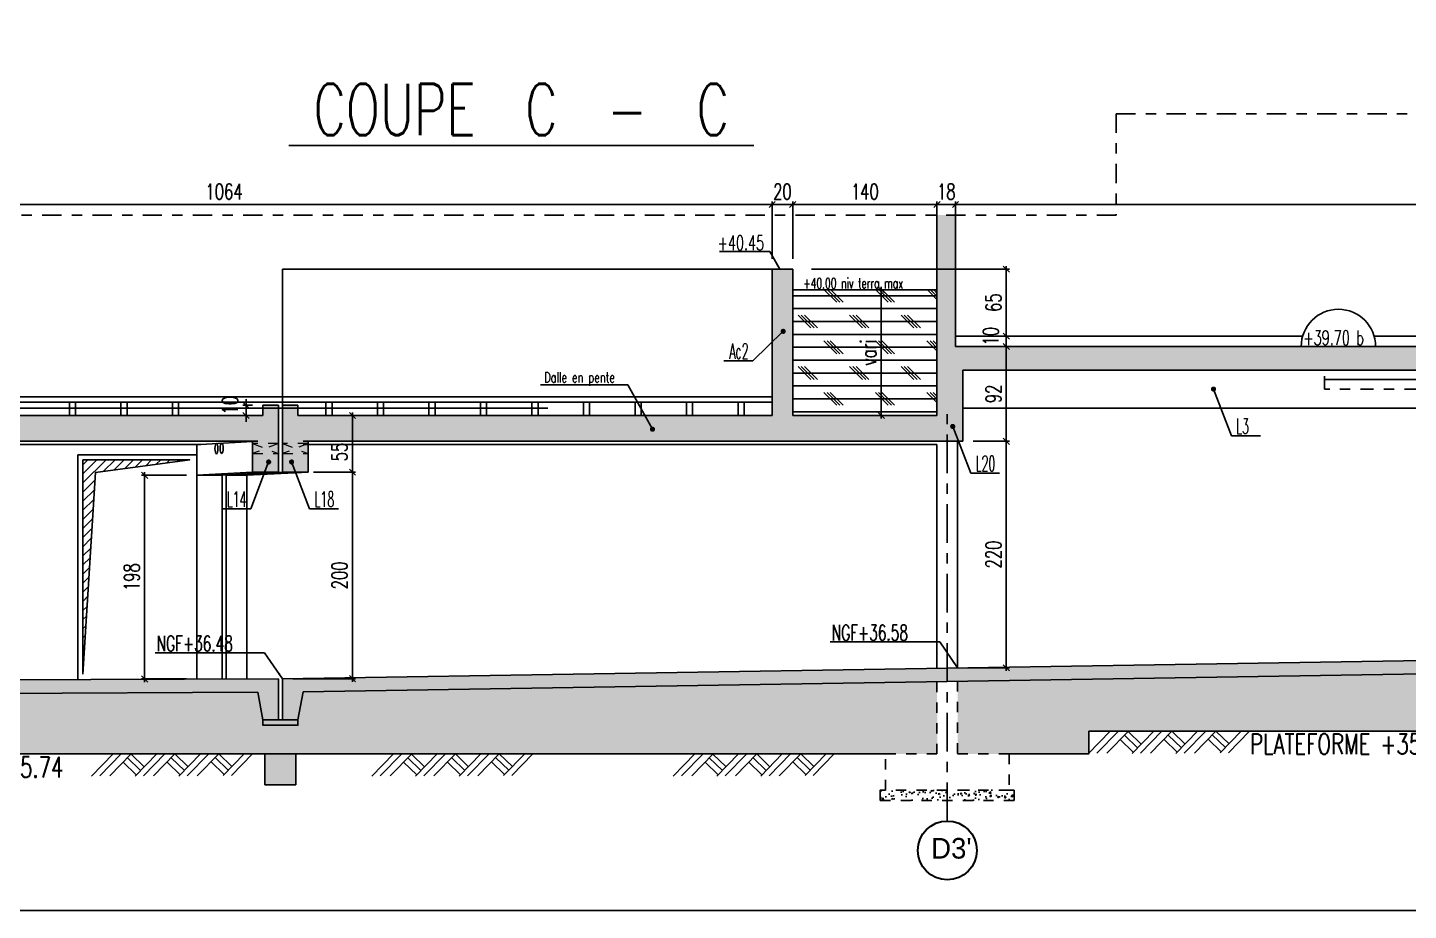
# Model space of a CAD drawing. Extents: x 308 to 787, y -199 to -146.
# Drawn here: x 344.21 to 357.61, y -198.96 to -190.4 of the extents above; entities that cross this region are included whole.
import ezdxf

# ---------------------------------------------------------------- set-up
doc = ezdxf.new("R2010")
doc.units = 0
doc.header["$LTSCALE"] = 0.5
doc.header["$MEASUREMENT"] = 0
for name, pattern in [('AXES', [2, 1.25, -0.25, 0.25, -0.25]), ('AXES2', [1.125, 0.75, -0.125, 0.125, -0.125]), ('CACHE', [0.375, 0.25, -0.125]), ('DISCONTINU', [0.75, 0.5, -0.25]), ('DISCONTINU2', [0.375, 0.25, -0.125])]:
    doc.linetypes.add(name, pattern=pattern)
doc.layers.get('DEFPOINTS').update_dxf_attribs({"linetype": 'CONTINUOUS'})
doc.layers.add('00 - RESERVATIONS SPEC Plombier', color=90, linetype='CONTINUOUS', lineweight=20)
for name, color, linetype in [('_ SERTI RESERVATION', 210, 'CACHE'), ('A05-AXES', 13, 'AXES2'), ('A19-COTATIONS', 146, 'CONTINUOUS'), ('AXES', 6, 'AXES2'), ('CADRE-CART', 7, 'CONTINUOUS'), ('COTATION', 7, 'CONTINUOUS'), ('HABILLAGE', 7, 'CONTINUOUS'), ('MURS', 3, 'CONTINUOUS'), ('POCHAGE', 254, 'CONTINUOUS'), ('RDC', 7, 'DISCONTINU2'), ('REPERAGE', 4, 'CONTINUOUS'), ('REPERE-POUT', 4, 'CONTINUOUS'), ('Texte', 7, 'CONTINUOUS')]:
    doc.layers.add(name, color=color, linetype=linetype)
doc.styles.add('CGotH', font='GOTHIC.TTF')
doc.styles.add('ROMANS8', font='romans.shx', dxfattribs={"width": 0.7})
doc.styles.get("Standard").update_dxf_attribs({"font": 'txt.shx'})
doc.linetypes.add('ISOLATION', pattern='A,0.0001,-0.1,[134,ltypeshp.shx,S=0.1,R=0,X=-0.1,Y=0],-0.2,[134,ltypeshp.shx,S=0.1,R=180,X=0.1,Y=0],-0.1', length=0.4001)
doc.dimstyles.new('COT50 cm', dxfattribs={"dimtxt": 0.15, "dimasz": 0.06, "dimexe": 0.03, "dimexo": 0.1, "dimgap": 0.05, "dimtad": 1, "dimdec": 0, "dimlfac": 100, "dimzin": 0, "dimdsep": 46, "dimtxsty": 'ROMANS8', "dimblk1": 'OBLIQUE', "dimblk2": 'OBLIQUE', "dimsah": 1, "dimcen": 0.03, "dimdle": 0.03, "dimclrt": 1, "dimadec": 0, "dimazin": 0, "dimtfac": 1, "dimtdec": 0, "dimtmove": 0, "dimatfit": 3, "dimfxl": 0, "dimtolj": 1, "dimtzin": 0, "dimlwd": -1, "dimlwe": -1, "dimarcsym": 0})

# ---------------------------------------------------------------- blocks, each defined once
blk = doc.blocks.new('_Oblique')
at = {"layer": 'COTATION', "color": 0, "lineweight": -2}
blk.add_line((-0.5, -0.5), (0.5, 0.5), dxfattribs=at)
blk = doc.blocks.new('*D849')
at = {"layer": 'COTATION', "color": 0, "transparency": 16777216}
for p, q in [((346.393, -194.062), (346.299, -194.062)), ((346.329, -194.062), (346.329, -194.002)), ((346.329, -194.162), (346.329, -194.062)), ((346.393, -194.162), (346.299, -194.162)), ((346.329, -194.162), (346.329, -194.222))]:
    blk.add_line(p, q, dxfattribs=at)
at = {"layer": 'DEFPOINTS', "color": 0, "transparency": 16777216}
for p in [(346.329, -194.062), (346.493, -194.062), (346.493, -194.162)]:
    blk.add_point(p, dxfattribs=at)
at = {"layer": 'COTATION', "color": 0, "transparency": 16777216, "xscale": 0.06, "yscale": 0.06, "zscale": 0.06}
for p, rotation in [((346.329, -194.062), 270), ((346.329, -194.162), 90)]:
    blk.add_blockref('_Oblique', p, dxfattribs=dict(at, rotation=rotation))
at = {"layer": 'COTATION', "color": 1, "transparency": 16777216, "insert": (346.174, -194.062), "char_height": 0.15, "attachment_point": 5, "rotation": 90, "style": 'ROMANS8'}
blk.add_mtext('\\A1;10', dxfattribs=at)
blk = doc.blocks.new('*D878')
at = {"layer": 'COTATION', "color": 0, "transparency": 16777216}
for p, q in [((340.766, -192.114), (351.466, -192.114)), ((340.796, -192.892), (340.796, -192.084)), ((351.436, -192.642), (351.436, -192.084))]:
    blk.add_line(p, q, dxfattribs=at)
at = {"layer": 'DEFPOINTS', "color": 0, "transparency": 16777216}
for p in [(351.436, -192.114), (351.436, -192.742), (340.796, -192.992)]:
    blk.add_point(p, dxfattribs=at)
at = {"layer": 'COTATION', "color": 0, "transparency": 16777216, "xscale": 0.06, "yscale": 0.06, "zscale": 0.06, "rotation": 180}
blk.add_blockref('_Oblique', (340.796, -192.114), dxfattribs=at)
at = {"layer": 'COTATION', "color": 0, "transparency": 16777216, "xscale": 0.06, "yscale": 0.06, "zscale": 0.06}
blk.add_blockref('_Oblique', (351.436, -192.114), dxfattribs=at)
at = {"layer": 'COTATION', "color": 1, "transparency": 16777216, "insert": (346.116, -191.989), "char_height": 0.15, "attachment_point": 5, "style": 'ROMANS8'}
blk.add_mtext('\\A1;1064', dxfattribs=at)
blk = doc.blocks.new('*D879')
at = {"layer": 'COTATION', "color": 0, "transparency": 16777216}
for p, q in [((351.406, -192.114), (351.666, -192.114)), ((351.436, -192.642), (351.436, -192.084)), ((351.636, -192.642), (351.636, -192.084))]:
    blk.add_line(p, q, dxfattribs=at)
at = {"layer": 'DEFPOINTS', "color": 0, "transparency": 16777216}
for p in [(351.636, -192.114), (351.436, -192.742), (351.636, -192.742)]:
    blk.add_point(p, dxfattribs=at)
at = {"layer": 'COTATION', "color": 0, "transparency": 16777216, "xscale": 0.06, "yscale": 0.06, "zscale": 0.06, "rotation": 180}
blk.add_blockref('_Oblique', (351.436, -192.114), dxfattribs=at)
at = {"layer": 'COTATION', "color": 0, "transparency": 16777216, "xscale": 0.06, "yscale": 0.06, "zscale": 0.06}
blk.add_blockref('_Oblique', (351.636, -192.114), dxfattribs=at)
at = {"layer": 'COTATION', "color": 1, "transparency": 16777216, "insert": (351.536, -191.989), "char_height": 0.15, "attachment_point": 5, "style": 'ROMANS8'}
blk.add_mtext('\\A1;20', dxfattribs=at)
blk = doc.blocks.new('*D880')
at = {"layer": 'COTATION', "color": 0, "transparency": 16777216}
for p, q in [((351.606, -192.114), (353.066, -192.114)), ((351.636, -192.642), (351.636, -192.084)), ((353.036, -192.269), (353.036, -192.084))]:
    blk.add_line(p, q, dxfattribs=at)
at = {"layer": 'DEFPOINTS', "color": 0, "transparency": 16777216}
for p in [(353.036, -192.114), (353.036, -192.369), (351.636, -192.742)]:
    blk.add_point(p, dxfattribs=at)
at = {"layer": 'COTATION', "color": 0, "transparency": 16777216, "xscale": 0.06, "yscale": 0.06, "zscale": 0.06, "rotation": 180}
blk.add_blockref('_Oblique', (351.636, -192.114), dxfattribs=at)
at = {"layer": 'COTATION', "color": 0, "transparency": 16777216, "xscale": 0.06, "yscale": 0.06, "zscale": 0.06}
blk.add_blockref('_Oblique', (353.036, -192.114), dxfattribs=at)
at = {"layer": 'COTATION', "color": 1, "transparency": 16777216, "insert": (352.336, -191.989), "char_height": 0.15, "attachment_point": 5, "style": 'ROMANS8'}
blk.add_mtext('\\A1;140', dxfattribs=at)
blk = doc.blocks.new('*D881')
at = {"layer": 'COTATION', "color": 0, "transparency": 16777216}
for p, q in [((353.006, -192.114), (353.246, -192.114)), ((353.036, -192.269), (353.036, -192.084)), ((353.216, -192.269), (353.216, -192.084))]:
    blk.add_line(p, q, dxfattribs=at)
at = {"layer": 'DEFPOINTS', "color": 0, "transparency": 16777216}
for p in [(353.216, -192.114), (353.036, -192.369), (353.216, -192.369)]:
    blk.add_point(p, dxfattribs=at)
at = {"layer": 'COTATION', "color": 0, "transparency": 16777216, "xscale": 0.06, "yscale": 0.06, "zscale": 0.06, "rotation": 180}
blk.add_blockref('_Oblique', (353.036, -192.114), dxfattribs=at)
at = {"layer": 'COTATION', "color": 0, "transparency": 16777216, "xscale": 0.06, "yscale": 0.06, "zscale": 0.06}
blk.add_blockref('_Oblique', (353.216, -192.114), dxfattribs=at)
at = {"layer": 'COTATION', "color": 1, "transparency": 16777216, "insert": (353.126, -191.989), "char_height": 0.15, "attachment_point": 5, "style": 'ROMANS8'}
blk.add_mtext('\\A1;18', dxfattribs=at)
blk = doc.blocks.new('*D882')
at = {"layer": 'COTATION', "color": 0, "transparency": 16777216}
for p, q in [((353.186, -192.114), (367.982, -192.114)), ((353.216, -192.269), (353.216, -192.084)), ((367.952, -192.179), (367.952, -192.084))]:
    blk.add_line(p, q, dxfattribs=at)
at = {"layer": 'DEFPOINTS', "color": 0, "transparency": 16777216}
for p in [(367.952, -192.114), (367.952, -192.279), (353.216, -192.369)]:
    blk.add_point(p, dxfattribs=at)
at = {"layer": 'COTATION', "color": 0, "transparency": 16777216, "xscale": 0.06, "yscale": 0.06, "zscale": 0.06, "rotation": 180}
blk.add_blockref('_Oblique', (353.216, -192.114), dxfattribs=at)
at = {"layer": 'COTATION', "color": 0, "transparency": 16777216, "xscale": 0.06, "yscale": 0.06, "zscale": 0.06}
blk.add_blockref('_Oblique', (367.952, -192.114), dxfattribs=at)
at = {"layer": 'COTATION', "color": 1, "transparency": 16777216, "insert": (360.584, -191.989), "char_height": 0.15, "attachment_point": 5, "style": 'ROMANS8'}
blk.add_mtext('\\A1;1474', dxfattribs=at)
blk = doc.blocks.new('*D903')
at = {"layer": 'COTATION', "color": 0, "transparency": 16777216}
for p, q in [((353.709, -193.422), (353.709, -192.712)), ((351.819, -192.742), (353.739, -192.742)), ((353.517, -193.392), (353.739, -193.392))]:
    blk.add_line(p, q, dxfattribs=at)
at = {"layer": 'DEFPOINTS', "color": 0, "transparency": 16777216}
for p in [(351.719, -192.742), (353.709, -192.742), (353.417, -193.392)]:
    blk.add_point(p, dxfattribs=at)
at = {"layer": 'COTATION', "color": 0, "transparency": 16777216, "xscale": 0.06, "yscale": 0.06, "zscale": 0.06}
for p, rotation in [((353.709, -192.742), 90), ((353.709, -193.392), 270)]:
    blk.add_blockref('_Oblique', p, dxfattribs=dict(at, rotation=rotation))
at = {"layer": 'COTATION', "color": 1, "transparency": 16777216, "insert": (353.584, -193.067), "char_height": 0.15, "attachment_point": 5, "rotation": 90, "style": 'ROMANS8'}
blk.add_mtext('\\A1;65', dxfattribs=at)
blk = doc.blocks.new('*D912')
at = {"layer": 'COTATION', "color": 0, "transparency": 16777216}
for p, q in [((352.486, -192.942), (352.525, -192.942)), ((352.495, -194.192), (352.495, -192.912)), ((352.466, -194.162), (352.525, -194.162))]:
    blk.add_line(p, q, dxfattribs=at)
at = {"layer": 'DEFPOINTS', "color": 0, "transparency": 16777216}
for p in [(352.386, -192.942), (352.495, -192.942), (352.366, -194.162)]:
    blk.add_point(p, dxfattribs=at)
at = {"layer": 'COTATION', "color": 0, "transparency": 16777216, "xscale": 0.06, "yscale": 0.06, "zscale": 0.06}
for p, rotation in [((352.495, -192.942), 90), ((352.495, -194.162), 270)]:
    blk.add_blockref('_Oblique', p, dxfattribs=dict(at, rotation=rotation))
at = {"layer": 'COTATION', "color": 1, "transparency": 16777216, "insert": (352.37, -193.552), "char_height": 0.15, "attachment_point": 5, "rotation": 90, "style": 'ROMANS8'}
blk.add_mtext('\\A1;vari', dxfattribs=at)
blk = doc.blocks.new('*D919')
at = {"layer": 'COTATION', "color": 0, "transparency": 16777216}
for p, q in [((353.386, -194.412), (353.739, -194.412)), ((353.709, -196.641), (353.709, -194.382)), ((353.336, -196.611), (353.739, -196.611))]:
    blk.add_line(p, q, dxfattribs=at)
at = {"layer": 'DEFPOINTS', "color": 0, "transparency": 16777216}
for p in [(353.286, -194.412), (353.709, -194.412), (353.236, -196.611)]:
    blk.add_point(p, dxfattribs=at)
at = {"layer": 'COTATION', "color": 0, "transparency": 16777216, "xscale": 0.06, "yscale": 0.06, "zscale": 0.06}
for p, rotation in [((353.709, -194.412), 90), ((353.709, -196.611), 270)]:
    blk.add_blockref('_Oblique', p, dxfattribs=dict(at, rotation=rotation))
at = {"layer": 'COTATION', "color": 1, "transparency": 16777216, "insert": (353.584, -195.511), "char_height": 0.15, "attachment_point": 5, "rotation": 90, "style": 'ROMANS8'}
blk.add_mtext('\\A1;220', dxfattribs=at)
blk = doc.blocks.new('*D920')
at = {"layer": 'COTATION', "color": 0, "transparency": 16777216}
for p, q in [((346.983, -194.712), (347.392, -194.712)), ((347.362, -196.746), (347.362, -194.682)), ((346.783, -196.716), (347.392, -196.716))]:
    blk.add_line(p, q, dxfattribs=at)
at = {"layer": 'DEFPOINTS', "color": 0, "transparency": 16777216}
for p in [(346.883, -194.712), (347.362, -194.712), (346.683, -196.716)]:
    blk.add_point(p, dxfattribs=at)
at = {"layer": 'COTATION', "color": 0, "transparency": 16777216, "xscale": 0.06, "yscale": 0.06, "zscale": 0.06}
for p, rotation in [((347.362, -194.712), 90), ((347.362, -196.716), 270)]:
    blk.add_blockref('_Oblique', p, dxfattribs=dict(at, rotation=rotation))
at = {"layer": 'COTATION', "color": 1, "transparency": 16777216, "insert": (347.237, -195.714), "char_height": 0.15, "attachment_point": 5, "rotation": 90, "style": 'ROMANS8'}
blk.add_mtext('\\A1;200', dxfattribs=at)
blk = doc.blocks.new('*D921')
at = {"layer": 'COTATION', "color": 0, "transparency": 16777216}
for p, q in [((347.362, -194.742), (347.362, -194.132)), ((347.362, -194.162), (347.392, -194.162)), ((346.983, -194.712), (347.392, -194.712))]:
    blk.add_line(p, q, dxfattribs=at)
at = {"layer": 'DEFPOINTS', "color": 0, "transparency": 16777216}
for p in [(347.282, -194.162), (347.362, -194.162), (346.883, -194.712)]:
    blk.add_point(p, dxfattribs=at)
at = {"layer": 'COTATION', "color": 0, "transparency": 16777216, "xscale": 0.06, "yscale": 0.06, "zscale": 0.06}
for p, rotation in [((347.362, -194.162), 90), ((347.362, -194.712), 270)]:
    blk.add_blockref('_Oblique', p, dxfattribs=dict(at, rotation=rotation))
at = {"layer": 'COTATION', "color": 1, "transparency": 16777216, "insert": (347.237, -194.517), "char_height": 0.15, "attachment_point": 5, "rotation": 90, "style": 'ROMANS8'}
blk.add_mtext('\\A1;55', dxfattribs=at)
blk = doc.blocks.new('*D1233')
at = {"layer": 'COTATION', "color": 0, "transparency": 16777216}
for p, q in [((353.444, -193.492), (353.739, -193.492)), ((353.709, -194.442), (353.709, -193.462)), ((353.386, -194.412), (353.739, -194.412))]:
    blk.add_line(p, q, dxfattribs=at)
at = {"layer": 'DEFPOINTS', "color": 0, "transparency": 16777216}
for p in [(353.344, -193.492), (353.709, -193.492), (353.286, -194.412)]:
    blk.add_point(p, dxfattribs=at)
at = {"layer": 'COTATION', "color": 0, "transparency": 16777216, "xscale": 0.06, "yscale": 0.06, "zscale": 0.06}
for p, rotation in [((353.709, -193.492), 90), ((353.709, -194.412), 270)]:
    blk.add_blockref('_Oblique', p, dxfattribs=dict(at, rotation=rotation))
at = {"layer": 'COTATION', "color": 1, "transparency": 16777216, "insert": (353.584, -193.952), "char_height": 0.15, "attachment_point": 5, "rotation": 90, "style": 'ROMANS8'}
blk.add_mtext('\\A1;92', dxfattribs=at)
blk = doc.blocks.new('*D1236')
at = {"layer": 'COTATION', "color": 0, "transparency": 16777216}
for p, q in [((353.594, -193.392), (353.739, -193.392)), ((353.709, -193.392), (353.709, -193.332)), ((353.709, -193.492), (353.709, -193.392)), ((353.444, -193.492), (353.739, -193.492)), ((353.709, -193.492), (353.709, -193.552))]:
    blk.add_line(p, q, dxfattribs=at)
at = {"layer": 'DEFPOINTS', "color": 0, "transparency": 16777216}
for p in [(353.494, -193.392), (353.709, -193.392), (353.344, -193.492)]:
    blk.add_point(p, dxfattribs=at)
at = {"layer": 'COTATION', "color": 0, "transparency": 16777216, "xscale": 0.06, "yscale": 0.06, "zscale": 0.06}
for p, rotation in [((353.709, -193.392), 270), ((353.709, -193.492), 90)]:
    blk.add_blockref('_Oblique', p, dxfattribs=dict(at, rotation=rotation))
at = {"layer": 'COTATION', "color": 1, "transparency": 16777216, "insert": (353.558, -193.392), "char_height": 0.15, "attachment_point": 5, "rotation": 90, "style": 'ROMANS8'}
blk.add_mtext('\\A1;10', dxfattribs=at)
blk = doc.blocks.new('*D1313')
at = {"layer": 'COTATION', "color": 0, "transparency": 16777216}
for p, q in [((345.345, -196.749), (345.345, -194.712)), ((345.751, -194.742), (345.315, -194.742)), ((345.751, -196.719), (345.315, -196.719))]:
    blk.add_line(p, q, dxfattribs=at)
at = {"layer": 'DEFPOINTS', "color": 0, "transparency": 16777216}
for p in [(345.345, -194.742), (345.851, -194.742), (345.851, -196.719)]:
    blk.add_point(p, dxfattribs=at)
at = {"layer": 'COTATION', "color": 0, "transparency": 16777216, "xscale": 0.06, "yscale": 0.06, "zscale": 0.06}
for p, rotation in [((345.345, -194.742), 90), ((345.345, -196.719), 270)]:
    blk.add_blockref('_Oblique', p, dxfattribs=dict(at, rotation=rotation))
at = {"layer": 'COTATION', "color": 1, "transparency": 16777216, "insert": (345.22, -195.731), "char_height": 0.15, "attachment_point": 5, "rotation": 90, "style": 'ROMANS8'}
blk.add_mtext('\\A1;198', dxfattribs=at)

msp = doc.modelspace()

# ---------------------------------------------------------------- hatches: boundary and pattern name
at = {"layer": '_ SERTI RESERVATION'}
h = msp.add_hatch(dxfattribs=at)
h.set_pattern_fill('ANSI31', color=256, scale=0.5)
h.set_pattern_definition([(45, (16.26002, -6.93767), (-0.044194174, 0.044194174), [])])
h.paths.add_polyline_path([(344.8675, -194.7142), (345.7836, -194.5921), (344.7463, -194.5921), (344.7445, -196.6721)])
at = {"layer": 'COTATION'}
h = msp.add_hatch(dxfattribs=at)
h.set_pattern_fill('CORK', color=256)
h.set_pattern_definition([(0, (0, 0), (0, 0.125), []), (135, (0.0625, -0.0625), (-0.25, -0.25), [0.1767767, -0.1767767]), (135, (0.09375, -0.0625), (-0.25, -0.25), [0.1767767, -0.1767767]), (135, (0.125, -0.0625), (-0.25, -0.25), [0.1767767, -0.1767767])])
h.paths.add_polyline_path([(353.036, -192.9421), (351.6355, -192.9421), (351.6355, -194.1617), (353.036, -194.1617)])
h.paths.add_polyline_path([(352.4825, -193.7169), (352.4825, -193.3869), (352.2575, -193.3869), (352.2575, -193.7169)], flags=24)
at = {"layer": 'COTATION', "linetype": 'DISCONTINU', "ltscale": 0.2}
h = msp.add_hatch(dxfattribs=at)
h.set_pattern_fill('AR-CONC', color=8, scale=0.02, style=0)
h.set_pattern_definition([(50, (352.28599, -197.89683), (0.143452, -0.01255), [0.015, -0.165]), (355, (352.28599, -197.89683), (-0.02775, 0.150438), [0.012, -0.132]), (100.451, (352.29794, -197.89787), (0.115702, 0.137888), [0.012748, -0.140228]), (46.184, (352.28599, -197.85683), (0.213448, -0.033104), [0.0225, -0.2475]), (96.636, (352.30377, -197.85959), (0.186932, 0.194824), [0.019122, -0.210343]), (351.184, (352.28599, -197.85683), (0.186932, 0.194824), [0.018, -0.198]), (21, (352.30599, -197.86683), (0.119381, -0.080524), [0.015, -0.165]), (326, (352.30599, -197.86683), (0.048663, 0.14503), [0.012, -0.132]), (71.451, (352.31593, -197.87354), (0.168044, 0.064506), [0.012748, -0.140228]), (37.5, (352.285985, -197.89683), (0.002432, 0.0665788), [0, -0.1304, 0, -0.134, 0, -0.1325]), (7.5, (352.285985, -197.89683), (0.052614, 0.0788823), [0, -0.0764, 0, -0.1274, 0, -0.0505]), (327.5, (352.241385, -197.89683), (0.1067645, -0.004511), [0, -0.05, 0, -0.156, 0, -0.207]), (317.5, (352.221385, -197.89683), (0.116637, 0.020021), [0, -0.065, 0, -0.1036, 0, -0.147])])
h.paths.add_polyline_path([(352.9854, -197.7968), (352.5361, -197.7968), (352.4861, -197.7968), (352.4861, -197.8968), (352.9854, -197.8968)])
h.paths.add_polyline_path([(353.7859, -197.7969), (353.5883, -197.7967), (352.9854, -197.7968), (352.9854, -197.8968), (353.7859, -197.8969)])
at = {"layer": 'HABILLAGE'}
h = msp.add_hatch(dxfattribs=at)
h.set_pattern_fill('AR-SAND', color=256, scale=0.05, style=0)
h.set_pattern_definition([(37.5, (-28.9319, -127.41763), (-0.003149668, 0.096341188), [0, -0.076, 0, -0.085, 0, -0.08125]), (7.5, (-28.9319, -127.41763), (0.088488835, 0.141107303), [0, -0.041, 0, -0.0685, 0, -0.02625]), (327.5, (-28.9934, -127.41763), (0.155707093, 0.000282953), [0, -0.025, 0, -0.09, 0, -0.1175]), (317.5, (-28.9934, -127.41763), (0.15030633, 0.04388378), [0, -0.0125, 0, -0.059, 0, -0.0675])])
h.paths.add_polyline_path([(346.8843, -196.8428), (346.833, -197.1167), (346.493, -197.1167), (346.4426, -196.8477), (339.2193, -196.8784), (339.1959, -196.8784), (339.1997, -197.4468), (339.7102, -197.4468), (352.5411, -197.4468), (353.0411, -197.4468), (353.036, -196.7447), (353.016, -196.7447)])
h = msp.add_hatch(dxfattribs=at)
h.set_pattern_fill('AR-SAND', color=256, scale=0.05, style=0)
h.set_pattern_definition([(37.5, (0, -126.95472), (-0.003149668, 0.096341188), [0, -0.076, 0, -0.085, 0, -0.08125]), (7.5, (0, -126.95472), (0.088488835, 0.141107303), [0, -0.041, 0, -0.0685, 0, -0.02625]), (327.5, (-0.0615, -126.95472), (0.155707093, 0.000282953), [0, -0.025, 0, -0.09, 0, -0.1175]), (317.5, (-0.0615, -126.95472), (0.15030633, 0.04388378), [0, -0.0125, 0, -0.059, 0, -0.0675])])
h.paths.add_polyline_path([(360.493, -196.6254), (360.473, -196.6254), (353.256, -196.7408), (353.236, -196.7408), (353.236, -197.4468), (353.7359, -197.4468), (354.5089, -197.4468), (354.5109, -197.2268), (359.983, -197.2268), (359.983, -197.2268), (360.493, -197.2268)])
at = {"layer": 'POCHAGE'}
for points in [[(353.2162, -193.4921), (353.2162, -192.2174), (353.036, -192.2174), (353.036, -194.1617), (351.6355, -194.1617), (351.6355, -192.7421), (351.4355, -192.7421), (351.4355, -194.1617), (346.833, -194.1617), (346.833, -194.0617), (346.683, -194.0617), (346.683, -194.7117), (346.933, -194.7117), (346.933, -194.4117), (353.036, -194.4117), (353.286, -194.4117), (353.286, -193.7221), (367.9515, -193.7221), (367.9515, -193.7904), (368.2025, -193.7904), (376.0045, -193.7904), (376.0045, -194.1404), (376.2545, -194.1404), (376.2545, -193.4404), (376.1045, -193.4404), (376.1045, -193.5404), (369.7329, -193.5404), (369.7329, -192.3421), (369.5328, -192.3421), (369.5328, -193.5404), (368.2025, -193.5404), (368.2025, -192.4921), (368.1325, -192.4921), (368.1325, -191.2326), (367.9515, -191.2326), (367.9515, -193.4921)], [(324.2793, -194.0921), (324.2793, -192.2174), (324.0994, -192.2174), (324.0994, -194.5921), (324.3012, -194.5921), (324.3012, -194.3221), (338.9056, -194.3221), (338.9056, -194.7521), (339.3056, -194.7521), (339.3056, -194.4117), (346.393, -194.4117), (346.393, -194.7117), (346.643, -194.7117), (346.643, -194.0617), (346.493, -194.0617), (346.493, -194.1617), (340.7958, -194.1617), (340.7958, -192.9921), (340.5958, -192.9921), (340.5958, -194.1617), (339.3056, -194.1617), (339.3056, -194.0921), (339.1961, -194.0921), (339.1961, -192.2174), (339.0156, -192.2174), (339.0156, -194.0921)], [(353.136, -196.7428), (353.136, -196.6127), (346.683, -196.716), (346.683, -197.1167), (346.833, -197.1167), (346.8843, -196.8428)], [(360.5828, -196.4936), (353.136, -196.6127), (353.136, -196.7428), (360.5828, -196.6236)], [(346.643, -196.7166), (339.0959, -196.749), (339.0959, -196.879), (346.4426, -196.8477), (346.493, -197.1167), (346.643, -197.1167)], [(346.813, -197.4468), (346.513, -197.4468), (346.513, -197.7468), (346.813, -197.7468)]]:
    msp.add_hatch(color=256, dxfattribs=at).paths.add_polyline_path(points)

# ---------------------------------------------------------------- linework, layer by layer
at = {"layer": '00 - RESERVATIONS SPEC Plombier', "color": 100, "linetype": 'DISCONTINU2', "ltscale": 0.5}
for p, q in [((346.393, -194.4321), (346.643, -194.5321)), ((346.643, -194.4321), (346.393, -194.5321)), ((346.683, -194.4321), (346.933, -194.5321)), ((346.933, -194.4321), (346.683, -194.5321))]:
    msp.add_line(p, q, dxfattribs=at)
for points in [[(346.393, -194.5321), (346.643, -194.5321), (346.643, -194.4321), (346.393, -194.4321)], [(346.683, -194.5321), (346.933, -194.5321), (346.933, -194.4321), (346.683, -194.4321)]]:
    msp.add_lwpolyline(points, close=True, dxfattribs=at)
at = {"layer": '_ SERTI RESERVATION', "linetype": 'ByBlock'}
msp.add_lwpolyline([(344.7445, -196.6721), (344.8675, -194.7142), (345.7836, -194.5921), (344.7463, -194.5921)], close=True, dxfattribs=at)
at = {"layer": 'A19-COTATIONS', "color": 242, "lineweight": 30, "ltscale": 10, "true_color": 0xcd2027}
msp.add_circle((353.136, -198.3831), 0.2858, dxfattribs=at)
at = {"layer": 'AXES', "color": 6, "ltscale": 0.5}
for p, q in [((354.776, -191.2326), (433.413, -191.2326)), ((354.776, -191.2326), (354.776, -192.2174)), ((354.776, -192.2174), (322.7647, -192.2174))]:
    msp.add_line(p, q, dxfattribs=at)
at = {"layer": 'AXES', "color": 1}
msp.add_line((353.136, -198.0973), (353.136, -194.0743), dxfattribs=at)
at = {"layer": 'CADRE-CART', "color": 1}
msp.add_lwpolyline([(307.8533, -154.9648), (437.1328, -154.9648), (437.1328, -198.9648), (307.8533, -198.9648)], close=True, dxfattribs=at)
at = {"layer": 'COTATION', "color": 8}
for p, q in [((353.286, -194.0921), (359.1159, -194.0921)), ((339.3056, -194.4421), (345.8916, -194.4421)), ((345.851, -194.4421), (345.851, -194.7421)), ((345.8916, -194.4421), (346.443, -194.4117)), ((353.036, -194.4421), (346.883, -194.4421)), ((353.036, -196.6143), (353.036, -194.4421)), ((344.696, -194.5421), (344.696, -196.725)), ((345.851, -194.5421), (344.696, -194.5421)), ((345.851, -194.5421), (345.851, -196.719)), ((346.393, -194.7117), (345.851, -194.7421)), ((346.643, -194.7117), (346.0961, -194.7421)), ((346.683, -194.7117), (346.1359, -194.7421)), ((346.933, -194.7117), (346.3359, -194.7421)), ((345.851, -194.7421), (346.0961, -194.7421)), ((346.0961, -194.7421), (346.0961, -196.719)), ((346.1359, -194.7399), (346.1359, -196.7188)), ((346.1359, -194.7421), (346.3359, -194.7421)), ((346.3359, -194.7421), (346.3359, -196.7179))]:
    msp.add_line(p, q, dxfattribs=at)
at = {"layer": 'COTATION', "color": 8, "linetype": 'DISCONTINU', "ltscale": 0.2}
msp.add_line((353.036, -197.4468), (353.036, -196.7444), dxfattribs=at)
at = {"layer": 'COTATION', "color": 8, "linetype": 'AXES', "ltscale": 0.2}
msp.add_lwpolyline([(356.7963, -193.7221), (358.1229, -193.7221), (358.1229, -193.9061), (356.7963, -193.9061)], close=True, dxfattribs=at)
at = {"layer": 'COTATION', "color": 8}
msp.add_lwpolyline([(353.2361, -194.4117), (353.236, -196.6111)], dxfattribs=at)
at = {"layer": 'COTATION', "color": 8, "linetype": 'DISCONTINU', "ltscale": 0.2}
for points in [[(353.236, -196.7412), (353.236, -197.4468)], [(353.236, -197.4468), (353.7359, -197.4468), (353.7359, -197.7968), (352.5361, -197.7968), (352.5361, -197.4468), (353.036, -197.4468)], [(352.5361, -197.7968), (352.4861, -197.7968), (352.4861, -197.8968), (353.7859, -197.8969), (353.7859, -197.7969), (353.7359, -197.7968)]]:
    msp.add_lwpolyline(points, dxfattribs=at)
at = {"layer": 'COTATION'}
msp.add_lwpolyline([(346.493, -197.1167), (346.833, -197.1167), (346.833, -197.1682), (346.493, -197.1682)], close=True, dxfattribs=at)
msp.add_arc((356.9326, -193.4921), 0.3611, 0, 180, dxfattribs=at)
at = {"layer": 'COTATION', "color": 8}
for centre in [(346.0424, -194.4837), (346.0924, -194.4804)]:
    msp.add_ellipse(centre, major_axis=(0, -0.0499), ratio=0.288939, dxfattribs=at)
at = {"layer": 'HABILLAGE', "linetype": 'ISOLATION', "ltscale": 0.45}
msp.add_line((358.1145, -193.8133), (356.7904, -193.8133), dxfattribs=at)
at = {"layer": 'HABILLAGE'}
for p, q in [((354.507, -197.4413), (354.7168, -197.2268)), ((354.5877, -197.4404), (354.7965, -197.2268)), ((354.6858, -197.4393), (354.8936, -197.2268)), ((354.8561, -197.2644), (354.9829, -197.3884)), ((354.8918, -197.2277), (355.0187, -197.3518)), ((354.9305, -197.4413), (355.1403, -197.2268)), ((355.0112, -197.4404), (355.22, -197.2268)), ((355.1093, -197.4393), (355.3171, -197.2268)), ((355.2814, -197.2636), (355.4082, -197.3875)), ((355.3171, -197.2268), (355.444, -197.3509)), ((355.3553, -197.4413), (355.565, -197.2268)), ((355.436, -197.4404), (355.6457, -197.2259)), ((355.5341, -197.4393), (355.7438, -197.2248)), ((355.7082, -197.2616), (355.8349, -197.3855)), ((355.7438, -197.2248), (355.8707, -197.3489)), ((355.7851, -197.4365), (355.9901, -197.2268)), ((355.8658, -197.4356), (356.0699, -197.2268)), ((354.815, -197.3065), (354.9418, -197.4305)), ((355.2403, -197.3057), (355.3671, -197.4296)), ((355.667, -197.3036), (355.7938, -197.4276)), ((344.8292, -197.6613), (345.0389, -197.4468)), ((344.9099, -197.6604), (345.1187, -197.4468)), ((345.008, -197.6593), (345.2157, -197.4468)), ((345.1372, -197.5265), (345.264, -197.6505)), ((345.1783, -197.4844), (345.3051, -197.6084)), ((345.2139, -197.4477), (345.3409, -197.5718)), ((345.2527, -197.6613), (345.4624, -197.4468)), ((345.3334, -197.6604), (345.5422, -197.4468)), ((345.4315, -197.6593), (345.6392, -197.4468)), ((345.5625, -197.5257), (345.6892, -197.6496)), ((345.6036, -197.4836), (345.7304, -197.6075)), ((345.6392, -197.4468), (345.7662, -197.5709)), ((345.6775, -197.6613), (345.8872, -197.4468)), ((345.7581, -197.6604), (345.9678, -197.4459)), ((345.8562, -197.6593), (346.066, -197.4448)), ((345.9892, -197.5236), (346.116, -197.6476)), ((346.0303, -197.4816), (346.1571, -197.6055)), ((346.066, -197.4448), (346.1929, -197.5689)), ((346.1073, -197.6565), (346.3122, -197.4468)), ((346.1879, -197.6556), (346.392, -197.4468)), ((347.551, -197.6613), (347.7607, -197.4468)), ((347.6317, -197.6604), (347.8405, -197.4468)), ((347.7298, -197.6593), (347.9375, -197.4468)), ((347.859, -197.5265), (347.9858, -197.6505)), ((347.9001, -197.4844), (348.0269, -197.6084)), ((347.9357, -197.4477), (348.0627, -197.5718)), ((347.9745, -197.6613), (348.1842, -197.4468)), ((348.0552, -197.6604), (348.264, -197.4468)), ((348.1533, -197.6593), (348.361, -197.4468)), ((348.2843, -197.5257), (348.411, -197.6496)), ((348.3254, -197.4836), (348.4522, -197.6075)), ((348.361, -197.4468), (348.488, -197.5709)), ((348.3993, -197.6613), (348.609, -197.4468)), ((348.4799, -197.6604), (348.6896, -197.4459)), ((348.578, -197.6593), (348.7877, -197.4448)), ((348.711, -197.5236), (348.8378, -197.6476)), ((348.7521, -197.4816), (348.8789, -197.6055)), ((348.7877, -197.4448), (348.9147, -197.5689)), ((348.8291, -197.6565), (349.034, -197.4468)), ((348.9097, -197.6556), (349.1138, -197.4468)), ((350.4768, -197.6613), (350.6865, -197.4468)), ((350.5575, -197.6604), (350.7663, -197.4468)), ((350.6556, -197.6593), (350.8633, -197.4468)), ((350.7848, -197.5265), (350.9116, -197.6505)), ((350.8259, -197.4844), (350.9527, -197.6084)), ((350.8616, -197.4477), (350.9885, -197.5718)), ((350.9003, -197.6613), (351.1101, -197.4468)), ((350.981, -197.6604), (351.1898, -197.4468)), ((351.0791, -197.6593), (351.2869, -197.4468)), ((351.2101, -197.5257), (351.3369, -197.6496)), ((351.2512, -197.4836), (351.378, -197.6075)), ((351.2869, -197.4468), (351.4138, -197.5709)), ((351.3251, -197.6613), (351.5348, -197.4468)), ((351.4057, -197.6604), (351.6155, -197.4459)), ((351.5039, -197.6593), (351.7136, -197.4448)), ((351.6368, -197.5236), (351.7636, -197.6476)), ((351.6779, -197.4816), (351.8047, -197.6055)), ((351.7136, -197.4448), (351.8405, -197.5689)), ((351.7549, -197.6565), (351.9599, -197.4468)), ((351.8356, -197.6556), (352.0396, -197.4468))]:
    msp.add_line(p, q, dxfattribs=at)
at = {"layer": 'HABILLAGE', "color": 1, "flags": 128}
for points in [[(359.983, -197.2268), (354.5109, -197.2268), (354.5089, -197.4468), (353.7359, -197.4468)], [(352.5361, -197.4468), (339.7059, -197.4468)]]:
    msp.add_lwpolyline(points, dxfattribs=at)
at = {"layer": 'MURS'}
for p, q in [((353.036, -194.1617), (353.036, -192.2174)), ((353.2162, -192.2174), (353.2162, -193.4921)), ((353.2162, -193.4921), (367.9515, -193.4921)), ((367.9515, -193.7221), (353.286, -193.7221)), ((353.286, -194.4117), (353.286, -193.7221)), ((346.493, -194.0617), (346.493, -194.1617)), ((346.643, -194.0617), (346.493, -194.0617)), ((346.643, -194.0617), (346.643, -194.7117)), ((346.683, -194.0617), (346.683, -194.7117)), ((346.833, -194.0617), (346.683, -194.0617)), ((346.833, -194.0617), (346.833, -194.1617)), ((338.086, -194.0921), (349.2601, -194.0921)), ((346.493, -194.1617), (340.7958, -194.1617)), ((351.4355, -194.1617), (346.833, -194.1617)), ((353.036, -194.1617), (351.6355, -194.1617)), ((346.443, -194.4117), (339.3056, -194.4117)), ((346.393, -194.4117), (346.393, -194.7117)), ((353.286, -194.4117), (346.883, -194.4117)), ((346.933, -194.4117), (346.933, -194.7117)), ((346.643, -194.7117), (346.393, -194.7117)), ((346.933, -194.7117), (346.683, -194.7117)), ((353.136, -196.6127), (346.683, -196.716)), ((346.643, -196.7166), (339.0959, -196.749)), ((346.643, -197.1167), (346.643, -196.7166)), ((346.683, -196.716), (346.683, -197.1167)), ((346.8843, -196.8428), (353.136, -196.7428)), ((346.4426, -196.8477), (339.0959, -196.879)), ((346.493, -197.1167), (346.4426, -196.8477)), ((346.833, -197.1167), (346.8843, -196.8428)), ((346.643, -197.1167), (346.493, -197.1167)), ((346.683, -197.1167), (346.833, -197.1167)), ((346.513, -197.7468), (346.513, -197.4468)), ((346.513, -197.4468), (346.813, -197.4468)), ((346.813, -197.7468), (346.813, -197.4468)), ((346.513, -197.7468), (346.813, -197.7468))]:
    msp.add_line(p, q, dxfattribs=at)
at = {"layer": 'MURS', "color": 8}
for p, q in [((346.683, -194.0617), (346.683, -192.7421)), ((351.4355, -192.7421), (346.683, -192.7421)), ((351.6355, -192.9421), (353.036, -192.9421))]:
    msp.add_line(p, q, dxfattribs=at)
at = {"layer": 'MURS'}
for points in [[(351.6355, -194.1617), (351.6355, -192.7421), (351.4355, -192.7421), (351.4355, -194.1617)], [(360.5828, -196.4936), (353.136, -196.6127)], [(353.136, -196.7428), (360.5828, -196.6236)]]:
    msp.add_lwpolyline(points, dxfattribs=at)
at = {"layer": 'RDC', "linetype": 'ByBlock'}
for p, q in [((356.5856, -193.3921), (353.2162, -193.3921)), ((367.9515, -193.3921), (357.2796, -193.3921)), ((351.4355, -193.9817), (340.7958, -193.9817)), ((351.4355, -194.0317), (340.7958, -194.0317))]:
    msp.add_line(p, q, dxfattribs=at)
at = {"layer": 'RDC'}
for points in [[(344.6149, -194.1617), (344.6739, -194.1617), (344.6739, -194.0317), (344.6149, -194.0317)], [(345.1149, -194.1617), (345.1739, -194.1617), (345.1739, -194.0317), (345.1149, -194.0317)], [(345.6149, -194.1617), (345.6739, -194.1617), (345.6739, -194.0317), (345.6149, -194.0317)], [(347.1048, -194.1617), (347.1638, -194.1617), (347.1638, -194.0317), (347.1048, -194.0317)], [(347.6048, -194.1617), (347.6638, -194.1617), (347.6638, -194.0317), (347.6048, -194.0317)], [(348.1048, -194.1617), (348.1638, -194.1617), (348.1638, -194.0317), (348.1048, -194.0317)], [(348.6048, -194.1617), (348.6638, -194.1617), (348.6638, -194.0317), (348.6048, -194.0317)], [(349.1048, -194.1617), (349.1638, -194.1617), (349.1638, -194.0317), (349.1048, -194.0317)], [(349.6048, -194.1617), (349.6638, -194.1617), (349.6638, -194.0317), (349.6048, -194.0317)], [(350.1048, -194.1617), (350.1638, -194.1617), (350.1638, -194.0317), (350.1048, -194.0317)], [(350.6048, -194.1617), (350.6638, -194.1617), (350.6638, -194.0317), (350.6048, -194.0317)], [(351.1048, -194.1617), (351.1638, -194.1617), (351.1638, -194.0317), (351.1048, -194.0317)]]:
    msp.add_lwpolyline(points, close=True, dxfattribs=at)

# ---------------------------------------------------------------- texts
at = {"layer": 'A05-AXES', "color": 1, "ltscale": 0.5, "insert": (353.1759, -198.262), "char_height": 0.2, "width": 0.3408, "attachment_point": 2, "rotation": 0.00168, "line_spacing_factor": 1.032839, "style": 'CGotH'}
msp.add_mtext("D3'", dxfattribs=at)
at = {"layer": 'CADRE-CART', "color": 4, "style": 'ROMANS8', "width": 0.7}
msp.add_text(' %%U COUPE  C  -  C ', height=0.5, dxfattribs=at).set_placement((346.5036, -191.4416))
at = {"layer": 'HABILLAGE', "color": 1, "style": 'ROMANS8', "width": 0.65}
for s, height, p in [('+40.45', 0.14, (350.9054, -192.556)), ('+40.00 niv terra max', 0.1, (351.7378, -192.928)), ('+39.70 b ', 0.14, (356.591, -193.478)), ('NGF+36.58', 0.15, (352.015, -196.3449)), ('NGF+36.48', 0.15, (345.462, -196.4498))]:
    msp.add_text(s, height=height, dxfattribs=at).set_placement(p)
at = {"layer": 'REPERAGE', "color": 1, "style": 'ROMANS8', "width": 0.7}
msp.add_text('Dalle en pente', height=0.1, dxfattribs=at).set_placement((349.2228, -193.8414))
at = {"layer": 'REPERE-POUT', "width": 0.519}
for s, p in [('Ac2', (351.0198, -193.612)), ('L3', (355.9409, -194.3412)), ('L20', (353.4123, -194.7034)), ('L14', (346.1435, -195.0485)), ('L18', (346.995, -195.0485))]:
    msp.add_text(s, height=0.15, dxfattribs=at).set_placement(p)
at = {"layer": 'Texte', "color": 1, "style": 'ROMANS8', "width": 0.7}
for s, p in [('PLATEFORME +35.96', (356.0739, -197.45)), ('PLATEFORME   +35.74', (342.2749, -197.6741))]:
    msp.add_text(s, height=0.2, dxfattribs=at).set_placement(p)

# ---------------------------------------------------------------- dimensions: what is measured, and where the dimension line sits
at = {"layer": 'COTATION', "color": 0}
for base, p1, p2, override, picture, middle in [((351.4355, -192.1144), (340.7958, -192.9921), (351.4355, -192.7421), {"dimfxl": 10}, '*D878', (346.1157, -191.9894)), ((353.036, -192.1144), (351.6355, -192.7421), (353.036, -192.3686), {"dimtmove": 1, "dimfxl": 10}, '*D880', (352.3358, -191.9894)), ((367.9515, -192.1144), (353.2162, -192.3686), (367.9515, -192.279), {"dimtmove": 1, "dimfxl": 10}, '*D882', (360.5839, -191.9894))]:
    dim = msp.add_linear_dim(base=base, p1=p1, p2=p2, dimstyle='COT50 cm', override=override, dxfattribs=at)
    dim.commit()
    dim.dimension.update_dxf_attribs({"geometry": picture, "text_midpoint": middle})
for base, p1, p2, picture, middle in [((351.6355, -192.1144), (351.4355, -192.7421), (351.6355, -192.7421), '*D879', (351.5355, -192.1144)), ((353.2162, -192.1144), (353.036, -192.3686), (353.2162, -192.3686), '*D881', (353.1261, -192.1144))]:
    dim = msp.add_linear_dim(base=base, p1=p1, p2=p2, dimstyle='COT50 cm', override={"dimtmove": 1, "dimfxl": 10}, dxfattribs=at)
    dim.commit()
    dim.dimension.update_dxf_attribs({"geometry": picture, "text_midpoint": middle, "dimtype": 160})
for base, p1, p2, picture, middle in [((353.7086, -192.7421), (353.4166, -193.3921), (351.7189, -192.7421), '*D903', (353.5836, -193.0671)), ((353.7086, -194.4117), (353.236, -196.6111), (353.286, -194.4117), '*D919', (353.5836, -195.5114)), ((345.3446, -194.7421), (345.851, -196.719), (345.851, -194.7421), '*D1313', (345.2196, -195.7305)), ((347.3615, -194.7117), (346.683, -196.716), (346.883, -194.7117), '*D920', (347.2365, -195.7138))]:
    dim = msp.add_linear_dim(base=base, p1=p1, p2=p2, angle=90, dimstyle='COT50 cm', override={"dimfxl": 10}, dxfattribs=at)
    dim.commit()
    dim.dimension.update_dxf_attribs({"geometry": picture, "text_midpoint": middle})
dim = msp.add_linear_dim(base=(352.495, -192.9421), p1=(352.3658, -194.1617), p2=(352.3856, -192.9421), angle=90, text='vari', dimstyle='COT50 cm', override={"dimfxl": 10}, dxfattribs=at)
dim.commit()
dim.dimension.update_dxf_attribs({"geometry": '*D912', "text_midpoint": (352.37, -193.5519)})
at = {"layer": 'COTATION'}
for base, p1, p2, override, picture, middle in [((353.7086, -193.3921), (353.3442, -193.4921), (353.4944, -193.3921), {"dimtmove": 1, "dimfxl": 10}, '*D1236', (353.6827, -193.3921)), ((346.3288, -194.0617), (346.493, -194.1617), (346.493, -194.0617), {"dimtmove": 1}, '*D849', (346.2988, -194.0617))]:
    dim = msp.add_linear_dim(base=base, p1=p1, p2=p2, angle=90, dimstyle='COT50 cm', override=override, dxfattribs=at)
    dim.commit()
    dim.dimension.update_dxf_attribs({"geometry": picture, "text_midpoint": middle, "dimtype": 160})
dim = msp.add_linear_dim(base=(353.7086, -193.4921), p1=(353.286, -194.4117), p2=(353.3442, -193.4921), angle=90, dimstyle='COT50 cm', override={"dimtmove": 1, "dimfxl": 10}, dxfattribs=at)
dim.commit()
dim.dimension.update_dxf_attribs({"geometry": '*D1233', "text_midpoint": (353.5836, -193.9519)})
at = {"layer": 'COTATION', "color": 0}
dim = msp.add_linear_dim(base=(347.3615, -194.1617), p1=(346.883, -194.7117), p2=(347.2823, -194.1617), angle=90, dimstyle='COT50 cm', override={"dimtmove": 1, "dimfxl": 10}, dxfattribs=at)
dim.commit()
dim.dimension.update_dxf_attribs({"geometry": '*D921', "text_midpoint": (347.3615, -194.5174), "dimtype": 160})

# ---------------------------------------------------------------- leaders
at = {"layer": 'MURS', "color": 1}
for points, override in [([(351.509, -192.7421), (351.4127, -192.57), (350.9266, -192.57)], {"dimgap": 0.05, "dimtad": 0, "dimfxl": 10, "dimfxlon": 1}), ([(351.5427, -193.3449), (351.2476, -193.6297), (350.9672, -193.6297)], {"dimasz": 0.2, "dimtad": 0, "dimldrblk": 'DOTSMALL', "dimfxl": 10}), ([(350.2746, -194.2949), (350.0352, -193.8633), (349.1863, -193.8633)], {"dimasz": 0.2, "dimtad": 0, "dimldrblk": 'DOTSMALL', "dimfxl": 10}), ([(355.7201, -193.9056), (355.8946, -194.3589), (356.1751, -194.3589)], {"dimasz": 0.2, "dimtad": 0, "dimldrblk": 'DOTSMALL', "dimfxl": 10}), ([(353.1887, -194.2679), (353.3632, -194.7211), (353.6436, -194.7211)], {"dimasz": 0.2, "dimtad": 0, "dimldrblk": 'DOTSMALL', "dimfxl": 10}), ([(346.5488, -194.6129), (346.3743, -195.0662), (346.0939, -195.0662)], {"dimasz": 0.2, "dimtad": 0, "dimldrblk": 'DOTSMALL', "dimfxl": 10}), ([(346.7715, -194.6129), (346.946, -195.0662), (347.2264, -195.0662)], {"dimasz": 0.2, "dimtad": 0, "dimldrblk": 'DOTSMALL', "dimfxl": 10}), ([(346.683, -196.716), (346.5092, -196.4639), (345.4464, -196.4639)], {"dimgap": 0.05, "dimtad": 0, "dimfxl": 10, "dimfxlon": 1}), ([(353.236, -196.6111), (353.0622, -196.359), (351.9994, -196.359)], {"dimgap": 0.05, "dimtad": 0, "dimfxl": 10, "dimfxlon": 1})]:
    msp.add_leader(points, dimstyle='COT50 cm', override=override, dxfattribs=at)

doc.saveas('drawing.dxf')
